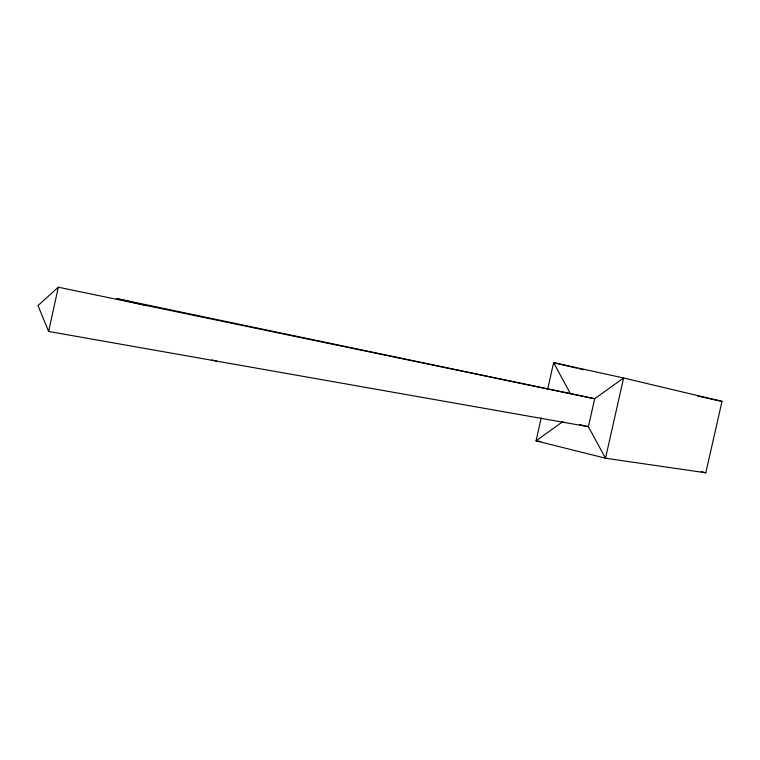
<?xml version="1.0" encoding="UTF-8"?>
<svg xmlns="http://www.w3.org/2000/svg" width="760" height="760" viewBox="0 0 760 760"><rect width="100%" height="100%" fill="white"/><g stroke="black" fill="none" stroke-linecap="round" stroke-linejoin="round"><path stroke-width="1.14" d="M547.675 389.11L553.622 362.662L623.608 377.976L605.511 458.233L588.392 426.702L48.63 331.464L58.311 287.204L594.69 398.734L623.608 377.976L722 401.375L705.803 472.796L605.511 458.233L536.047 440.847L541.215 417.848M58.311 287.204L38 305.548L48.63 331.464M562.961 421.524L536.047 440.847L540.74 441.56M579.49 424.574L588.392 426.702L594.69 398.734L116.65 298.576L146.813 305.606M697.718 396.045L722 401.375M576.64 368.106L553.622 362.662L570.152 393.119M578.949 368.657L583.556 369.74M701.204 471.666L705.803 472.796M212.03 359.964L216.543 361.095"/></g></svg>
